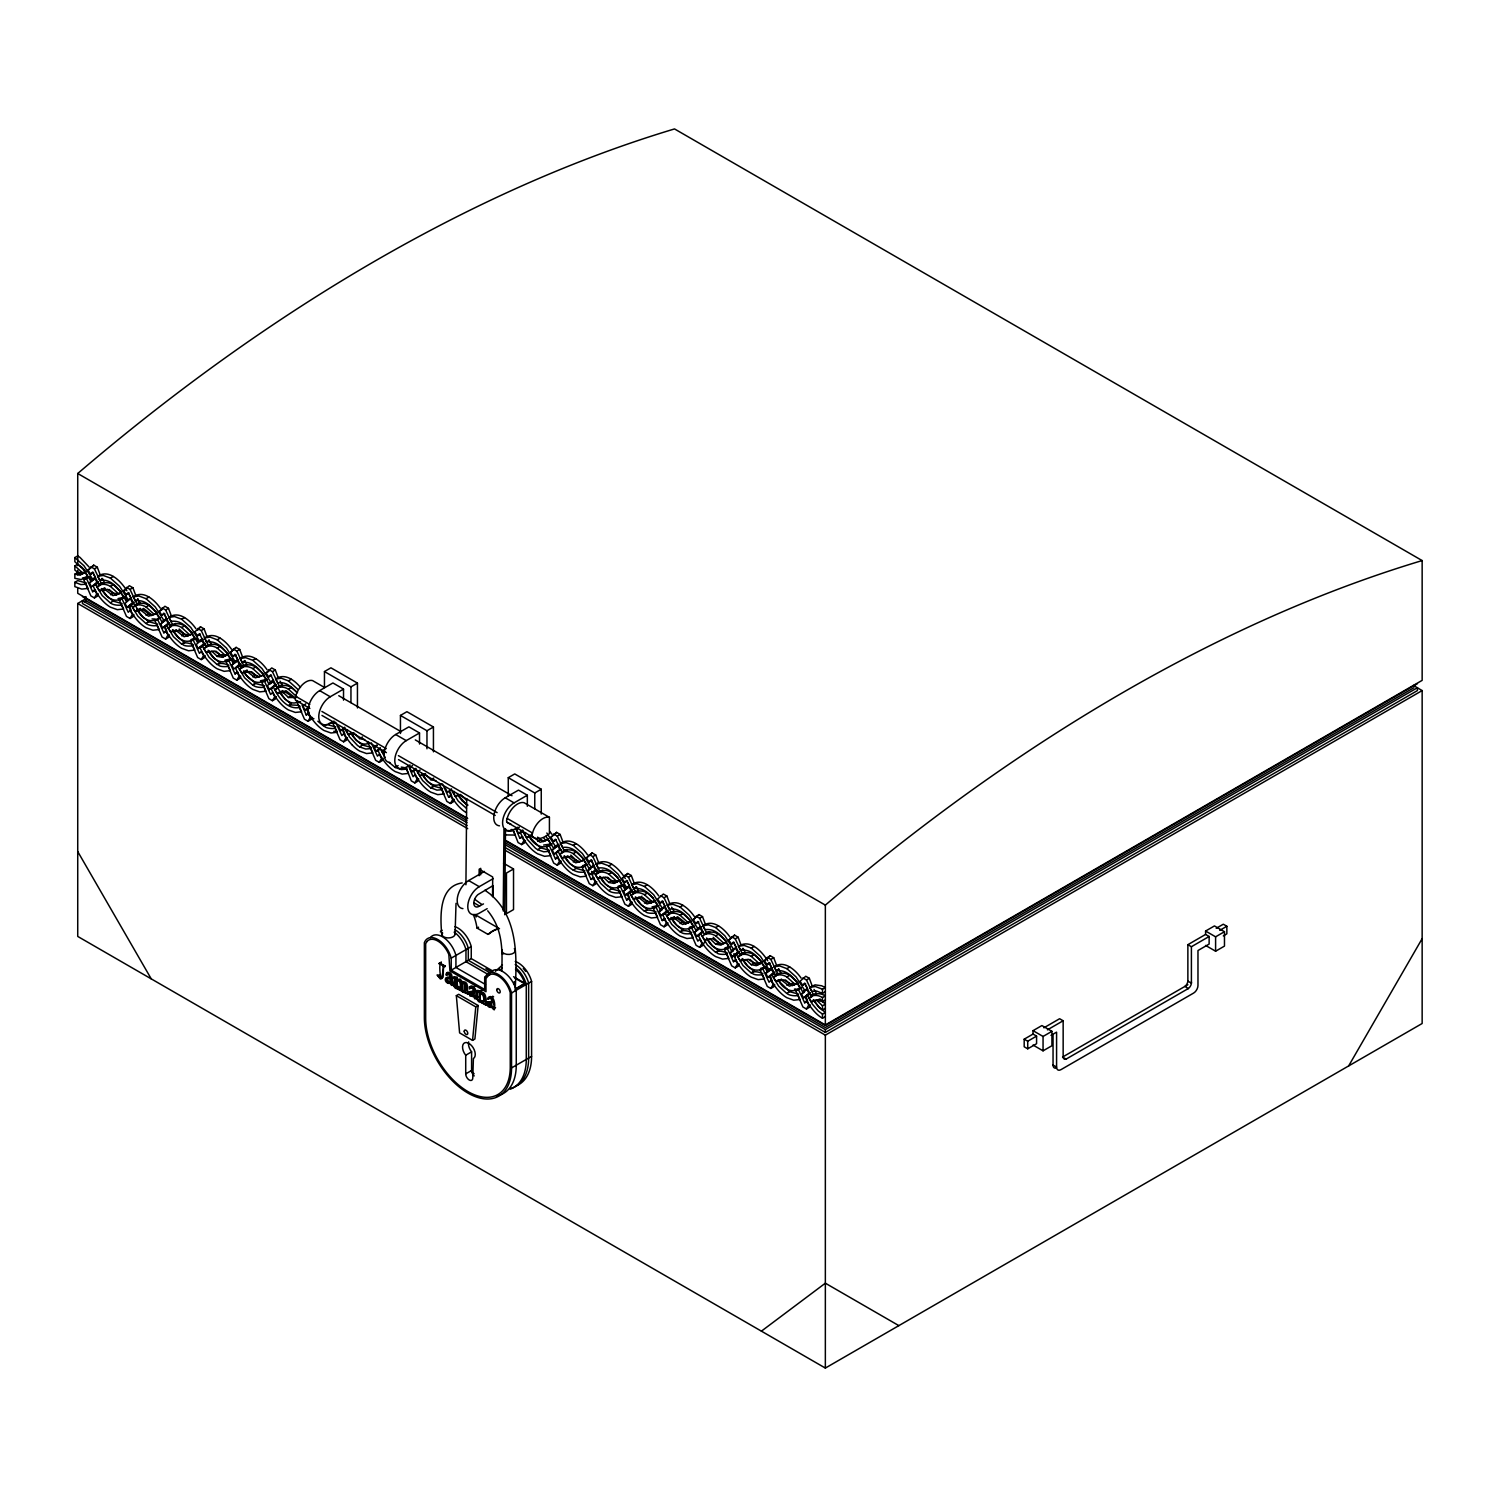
<?xml version="1.0" encoding="UTF-8"?>
<svg xmlns="http://www.w3.org/2000/svg" width="1497" height="1497" viewBox="0 0 1497 1497"><rect width="100%" height="100%" fill="white"/><g stroke="black" fill="none" stroke-linecap="round" stroke-linejoin="round"><path stroke-width="1.5" d="M465.923 884.764L466.708 798.631M479.115 875.745L479.171 869.177L492.719 876.999L492.532 896.684M480.649 874.866L480.705 868.297M503.235 910.962L503.965 829.506M504.732 914.761L505.499 828.627M441.671 976.568C442.326 981.62 432.053 968.784 440.361 979.001L443.112 977.223L443.505 966.519L445.283 966.426L439.819 962.852L441.54 964.985M1187.87 984.708L1062.552 1057.069L1066.089 1059.109L1188.3 988.544L1184.932 986.392A5.071 2.919 -60 0 0 1187.87 981.321L1187.87 944.682L1205.59 934.446L1209.127 936.486L1209.127 944.083L1197.974 950.52L1197.974 985.475A6.213 3.593 -60 0 1 1193.577 993.091L1060.98 1069.644A6.213 3.593 -60 0 1 1056.583 1067.099L1053.046 1065.059L1053.046 1034.764M472.547 1040.378L475.784 1006.882L478.142 1005.516L458.7 994.289L456.342 995.655L459.598 1032.893L472.547 1040.378L474.905 1039.012L478.142 1005.516M456.024 903.346L455.088 934.053M438.303 975.37L439.257 974.79L441.278 977.859M462.311 982.986C465.567 1008.155 456.323 972.694 465.904 985.082C465.211 991.332 464.407 993.952 468.037 993.316C466.521 989.929 469.44 982.163 463.602 981.714L461.469 982.93L460.066 980.142L457.371 979.319M447.229 973.967C444.216 978.364 447.266 968.147 451.027 975.614C453.46 985.494 452.861 987.309 450.878 982.519C446.967 985.12 443.58 976.044 448.969 977.129C453.123 978.963 449.736 970.842 447.229 973.967C451.065 973.761 450.822 980.067 446.143 977.784C443.243 980.142 447.959 985.644 450.878 982.519M448.071 973.48C448.651 977.504 444.478 972.975 447.509 972.358C455.051 971.796 450.129 983.23 453.89 983.66M478.815 997.021L475.036 998.967L473.52 996.572L469.946 995.954L468.842 992.193L473.52 991.426L473.464 989.929L471.461 987.328L469.515 988.937L469.347 986.766L472.21 987.028L474.53 989.199L475.522 998.012L478.815 996.422M474.1 988.581C472.696 984.989 468.43 991.22 471.012 985.924C476.982 985.905 478.628 1000.445 474.961 997.956M492.532 1006.583C490.062 1008.866 486.75 1006.246 486.899 1003.364C486.75 999.809 492.738 1003.739 491.615 1000.426C490.38 995.262 488.883 1000.52 487.423 999.079C492.588 988.825 497.191 1019.532 492.532 1006.583L489.8 1006.62L487.872 1003.963M492.27 999.06C490.791 996.777 485.608 1000.033 490.137 996.534C496.312 996.871 495.638 1014.704 491.69 1007.069M454.171 932.126A6.699 3.873 0 0 1 452.431 937.122A6.699 3.873 0 0 1 443.655 936.804L441.914 935.288L442.607 932.893M443.692 966.033L441.821 978.477M94.423 597.939L96.744 593.879L94.423 589.837L92.646 591.727L86.414 578.366L83.757 579.526L90.868 595.881L94.423 597.939L97.305 596.274L98.241 593.879M130.033 618.486L132.354 614.425L130.033 610.402L128.255 612.273L122.024 598.912L119.348 600.072L126.478 616.427L130.033 618.486L132.915 616.82L133.851 614.425M165.624 639.051L167.945 634.99L165.624 630.948L163.847 632.819L157.615 619.477L154.958 620.637L162.069 636.992L165.624 639.051L168.506 637.385L169.46 634.971M201.234 659.597L203.555 655.536L201.234 651.494L199.457 653.384L193.225 640.024L190.549 641.184L197.679 657.539L201.234 659.597L204.116 657.932L205.052 655.536M236.844 680.143L239.146 676.083L236.844 672.059L235.048 673.931L228.816 660.589L226.159 661.73L233.27 678.104L236.844 680.143L239.707 678.497L240.661 676.083M272.435 700.708L274.756 696.648L272.435 692.606L270.658 694.496L264.426 681.135L261.75 682.295L268.88 698.65L272.435 700.708L275.317 699.043L276.253 696.648M300.018 701.7L297.36 702.842L304.471 719.196L308.045 721.255L310.347 717.194L308.045 713.171L306.249 715.042L302.113 705.162M311.863 717.194L310.908 719.608L308.045 721.255M343.636 741.82L345.957 737.759L343.636 733.717L341.859 735.588L335.627 722.246L332.952 723.407L340.081 739.761L343.636 741.82L346.518 740.154L347.454 737.759M368.561 743.953L375.672 760.308L379.246 762.366L381.548 758.305L379.246 754.282L377.469 756.153L371.237 742.793M383.064 758.305L382.109 760.701L379.246 762.366M406.379 768.279L411.282 780.873L414.837 782.912L417.158 778.852L414.837 774.828L413.06 776.7L408.906 766.82M418.655 778.852L417.719 781.266L414.837 782.912M450.447 803.477L452.749 799.417L450.447 795.375L448.67 797.265L442.438 783.904L439.762 785.064L446.873 801.419L450.447 803.477L453.31 801.812L454.265 799.417M513.172 829.937L518.074 842.53L521.648 844.589L523.95 840.528L521.648 836.486L519.871 838.376L515.717 828.496M525.466 840.528L524.511 842.923L521.648 844.589M557.24 865.135L559.56 861.074L557.24 857.051L555.462 858.922L549.231 845.562L546.573 846.722L553.684 863.077L557.24 865.135L560.121 863.47L561.057 861.074M592.849 885.7L595.151 881.639L592.849 877.598L591.072 879.469L584.84 866.127L582.165 867.287L589.294 883.642L592.849 885.7L595.712 884.035L596.667 881.621M628.441 906.246L630.761 902.186L628.441 898.144L626.663 900.034L620.432 886.673L617.774 887.833L624.885 904.188L628.441 906.246L631.322 904.581L632.258 902.186M664.05 926.793L666.371 922.732L664.05 918.709L662.273 920.58L656.042 907.238L653.366 908.38L660.495 924.753L664.05 926.793L666.932 925.146L667.868 922.732M699.642 947.358L701.962 943.297L699.642 939.255L697.864 941.145L691.633 927.784L688.976 928.945L696.086 945.299L699.642 947.358L702.523 945.692L704.844 941.632M735.252 967.904L737.572 963.843L735.252 959.82L733.474 961.692L727.243 948.35L724.567 949.491L731.696 965.846L735.252 967.904L738.133 966.257L739.069 963.843M770.843 988.469L773.163 984.408L770.843 980.367L769.065 982.238L762.834 968.896L760.177 970.056L767.287 986.411L770.843 988.469L773.724 986.804L774.679 984.408M806.453 1009.015L808.773 1004.955L806.453 1000.913L804.675 1002.803L798.444 989.442L795.768 990.602L802.897 1006.957L806.453 1009.015L809.334 1007.35L810.27 1004.955M484.691 977.466L487.723 973.537A20.21 11.658 60 0 1 511.544 992.979L511.544 1067.922A61.658 35.591 60 0 1 467.962 1093.091A61.658 35.591 60 0 1 424.362 1017.586L424.362 942.642A20.21 11.658 60 0 1 437.798 939.517A20.21 11.658 60 0 1 451.215 958.155L451.215 970.168L484.691 989.48L484.691 977.466L489.407 974.753M495.413 971.291L502.449 965.022M1348.647 1065.939L1422.15 938.638M469.684 991.706L474.381 990.939M487.854 1002.204L492.532 1001.418M514.313 984.465L514.313 981.639M93.562 572.528L90.699 574.193L88.024 570.151L93.75 565.155L97.305 567.213L100.018 574.455M93.75 565.155L88.024 570.151M129.172 593.093L126.291 594.739L123.615 590.716L129.341 585.72L132.915 587.778L135.609 595.001M164.764 613.639L161.901 615.304L159.225 611.263L164.951 606.266L168.506 608.325L171.219 615.548M206.811 636.113L204.116 628.89L200.542 626.831L194.835 631.828L197.492 635.851L200.373 634.185M197.698 630.162L200.542 626.831M235.965 654.75L233.102 656.416L230.426 652.374L236.152 647.378L239.707 649.436L242.42 656.659M236.152 647.378L230.426 652.374M271.575 675.297L268.693 676.962L266.036 672.939L271.743 667.943L275.317 669.982L278.012 677.224M556.379 839.742L553.516 841.389L550.84 837.366L556.566 832.369L560.121 834.428L562.835 841.651M556.566 832.369L550.84 837.366M591.989 860.288L589.107 861.954L586.431 857.912L592.157 852.916L595.712 854.974L598.426 862.197M592.157 852.916L586.431 857.912M627.58 880.835L624.717 882.5L622.041 878.477L627.767 873.481L631.322 875.539L634.036 882.762M627.767 873.481L622.041 878.477M669.627 903.309L666.932 896.085L663.358 894.027L657.632 899.023L660.308 903.065L663.19 901.4M698.781 921.946L695.918 923.612L693.242 919.588L698.968 914.592L702.523 916.632L705.237 923.874M698.968 914.592L693.242 919.588M734.391 942.511L731.509 944.158L728.833 940.135L734.559 935.138L738.133 937.197L740.828 944.42M734.559 935.138L728.833 940.135M769.982 963.058L767.119 964.723L764.443 960.681L770.169 955.685L773.724 957.743L776.438 964.966M770.169 955.685L764.443 960.681M812.029 985.531L809.334 978.308L805.76 976.25L800.053 981.246L802.71 985.269L805.592 983.623M90.699 574.193L92.646 572.004L98.877 584.522L104.434 582.333L102.021 578.347M126.291 594.739L128.255 592.55L134.487 605.069L140.026 602.879L137.63 598.894M161.901 615.304L163.847 613.115L170.078 625.634L175.636 623.444M197.492 635.851L199.457 633.661L205.688 646.18L211.227 643.991L208.832 640.005M233.102 656.416L235.048 654.226L241.279 666.745L246.837 664.537L244.423 660.551M268.693 676.962L270.658 674.773L276.889 687.291L282.428 685.102L280.033 681.116M553.516 841.389L555.462 839.199L561.693 851.718L567.232 849.529L564.575 850.071M589.107 861.954L591.072 859.765L597.303 872.283L602.842 870.094M624.717 882.5L626.663 880.311L632.894 892.83L638.433 890.64L636.038 886.654M660.308 903.065L662.273 900.876L668.504 913.395L674.043 911.186L671.648 907.201M695.918 923.612L697.864 921.422L704.095 933.941L709.653 931.752L706.977 932.275M731.509 944.158L733.474 941.969L739.705 954.506L745.244 952.298L742.849 948.312M767.119 964.723L769.065 962.534L775.296 975.052L780.854 972.863L778.44 968.877M802.71 985.269L804.675 983.08L810.906 995.599L816.445 993.409L814.05 989.423M89.146 567.082L80.015 557.408L77.732 555.911L74.85 557.576L74.85 561.731L83.121 569.122L90.699 580.836L95.34 577.299L93.375 573.65M95.34 577.299L90.699 580.836M128.985 594.197L130.95 597.846L126.291 601.382C120.995 591.652 112.593 578.291 99.775 580.256L97.642 576.326C109.15 568.467 121.201 581.603 126.908 590.791M160.347 608.194C154.734 600.054 143.263 589.575 133.233 596.891L135.366 600.821C148.184 598.837 156.586 612.198 161.901 621.947L166.541 618.411L164.576 614.762M200.373 640.828L202.151 638.957L197.492 642.494C192.196 632.763 183.794 619.402 170.976 621.367L168.843 617.438C178.873 610.14 190.344 620.619 195.957 628.74M231.548 649.286C225.935 641.165 214.464 630.686 204.434 638.003L206.567 641.932C219.385 639.949 227.787 653.31 233.102 663.059L237.761 659.503L235.778 655.873M271.575 681.94L273.352 680.068L268.693 683.605C263.397 673.875 254.995 660.514 242.177 662.479L240.044 658.549C250.074 651.232 261.545 661.711 267.158 669.851M553.516 848.032L558.156 844.495L553.516 848.032L545.937 836.318M587.572 854.843C581.959 846.703 570.469 836.224 560.458 843.541L562.591 847.47C575.409 845.487 583.793 858.848 589.107 868.597L593.766 865.06L591.802 861.411M625.334 878.552C619.627 869.364 607.557 856.228 596.049 864.087L598.182 868.017C611.001 866.052 619.402 879.413 624.717 889.143L629.358 885.606L627.393 881.958M629.358 885.606L624.717 889.143M658.774 895.936C653.16 887.815 641.67 877.336 631.659 884.652L633.792 888.582C646.61 886.598 654.994 899.959 660.308 909.689L664.967 906.153L663.003 902.523M695.918 930.255L700.559 926.718L695.918 930.255C690.604 920.524 682.202 907.163 669.384 909.128L667.25 905.198C677.28 897.882 688.751 908.361 694.365 916.501M729.975 937.047C724.361 928.926 712.89 918.447 702.86 925.745L704.993 929.674C717.812 927.71 726.213 941.07 731.509 950.801L736.168 947.264L734.204 943.615M767.736 960.775C762.029 951.568 749.96 938.432 738.451 946.31L740.585 950.239C753.403 948.275 761.805 961.635 767.119 971.366L771.76 967.829L769.795 964.18M771.76 967.829L767.119 971.366M801.176 978.159C795.562 970.037 784.091 959.558 774.061 966.856L776.195 970.786C789.013 968.821 797.414 982.182 802.71 991.912L807.37 988.376L805.405 984.727M99.7 585.589L98.203 582.464L93.188 586.206L96.65 592.831A30.857 17.814 60 0 0 103.181 601.345A27.339 15.793 60 0 0 110.46 607.183L117.346 609.672L123.615 608.98L121.669 604.732C118.993 606.341 105.557 603.759 113.323 601.158L122.118 603.609M96.051 584.56L98.203 582.464M157.709 624.174L148.933 621.723C141.167 624.305 154.584 626.887 157.26 625.297L159.225 629.526L152.937 630.218L146.051 627.73A27.339 15.793 60 0 1 138.772 621.891A30.857 17.814 60 0 1 132.26 613.396L128.779 606.772L133.794 603.029M193.319 644.72C180.201 639.35 178.293 647.583 192.87 645.843L194.835 650.091L188.547 650.783L181.661 648.295A27.339 15.793 60 0 1 174.382 642.456A30.857 17.814 60 0 1 167.851 633.942L164.389 627.318L169.404 623.575L170.901 626.7M169.404 623.575L164.389 627.318M228.91 665.286C215.811 659.896 213.903 668.149 228.461 666.39L230.426 670.637L224.138 671.33L217.252 668.841A27.339 15.793 60 0 1 209.973 663.003A30.857 17.814 60 0 1 203.461 654.488L199.98 647.883L204.995 644.122L206.511 647.265M204.995 644.122L199.98 647.883M242.121 667.812L240.605 664.687L235.59 668.429L239.052 675.053A30.857 17.814 60 0 0 245.583 683.568A27.339 15.793 60 0 0 252.862 689.406L259.748 691.876L266.036 691.202L264.071 686.955C261.488 688.601 247.978 685.851 255.725 683.586L264.52 685.832M238.472 666.764L240.605 664.687M273.333 686.898L271.182 688.994L274.662 695.6A30.857 17.814 60 0 0 281.174 704.114A27.339 15.793 60 0 0 288.453 709.952L295.339 712.441L301.627 711.749L299.662 707.501C286.9 709.99 277.955 697.041 273.333 686.898L276.197 685.233L277.712 688.377M308.925 707.445L306.791 709.541L310.253 716.165A30.857 17.814 60 0 0 316.784 724.679A27.339 15.793 60 0 0 324.063 730.517L330.949 732.987L337.237 732.295L335.272 728.066C332.596 729.657 319.179 727.074 326.926 724.492L335.721 726.943M352.375 745.225A30.857 17.814 60 0 1 345.863 736.711L342.401 730.087L344.535 728.01L349.493 736.861L357.558 745.525L359.654 746.909L362.536 745.038L371.312 747.49M537.666 849.678L543.71 851.793L548.875 851.381L550.84 855.629L544.552 856.321L537.666 853.833A27.339 15.793 60 0 1 530.387 847.994A30.857 17.814 60 0 1 523.856 839.48L520.395 832.856L522.528 830.779L527.487 839.63L535.552 848.294L537.666 849.678L540.548 847.807L549.324 850.259M558.138 851.325L556.005 853.421L559.466 860.045A30.857 17.814 60 0 0 565.978 868.541A27.339 15.793 60 0 0 573.257 874.379L580.162 876.868L586.431 876.175L584.485 871.946C571.704 874.435 562.76 861.467 558.138 851.325L561.001 849.678M620.525 891.37L611.749 888.919C603.983 891.501 617.4 894.102 620.076 892.493L622.041 896.74L615.754 897.433L608.867 894.944A27.339 15.793 60 0 1 601.588 889.106A30.857 17.814 60 0 1 595.058 880.592L591.596 873.967L596.611 870.225L598.126 873.35M596.611 870.225L591.596 873.967M633.718 893.915L632.221 890.771L627.206 894.532L630.667 901.138A30.857 17.814 60 0 0 637.179 909.652A27.339 15.793 60 0 0 644.458 915.49L651.363 917.979L657.632 917.287L655.686 913.039C641.109 914.798 643.018 906.546 656.135 911.935M630.069 892.867L632.221 890.771M691.726 932.481C678.628 927.092 676.719 935.344 691.277 933.604L693.242 937.852L686.955 938.525L680.068 936.055A27.339 15.793 60 0 1 672.789 930.217A30.857 17.814 60 0 1 666.277 921.703L662.797 915.079L667.812 911.336L669.327 914.461M667.812 911.336L662.797 915.079M703.422 931.883L698.407 935.644L701.868 942.249A30.857 17.814 60 0 0 708.399 950.763A27.339 15.793 60 0 0 715.678 956.602L722.564 959.09L728.833 958.398L726.887 954.15C712.31 955.891 714.219 947.657 727.336 953.028M762.927 973.593C749.829 968.203 747.92 976.456 762.478 974.715L764.443 978.944L758.156 979.637L751.269 977.148A27.339 15.793 60 0 1 743.99 971.328A30.857 17.814 60 0 1 737.478 962.814L733.998 956.19L739.013 952.448L740.528 955.573M739.013 952.448L733.998 956.19M772.489 975.09L774.623 972.994L769.608 976.736L773.07 983.361A30.857 17.814 60 0 0 779.6 991.875A27.339 15.793 60 0 0 786.879 997.713L793.766 1000.202L800.053 999.509L798.088 995.262C795.412 996.871 781.995 994.27 789.742 991.688L798.537 994.139M825.352 1016.613L822.471 1018.259A27.339 15.793 60 0 1 815.191 1012.421A30.857 17.814 60 0 1 808.679 1003.926L805.199 997.301L810.214 993.559L811.73 996.684M810.214 993.559L805.199 997.301M490.66 972.451L492.419 970.804A20.21 11.658 60 0 1 516.259 990.266L516.259 1065.209A61.658 35.591 60 0 1 496.405 1095.954M502.262 967.68L500.728 970.075L499.418 968.971M97.099 587.03L98.353 585.907A23.522 13.567 60 0 1 102.994 584.317L104.79 584.391A21.725 12.537 60 0 1 110.46 586.431L118.637 593.86L121.519 592.194L113.323 584.766A21.725 12.537 60 0 0 107.653 582.745L105.875 582.67A23.522 13.567 60 0 0 101.216 584.242L97.099 587.03L99.42 590.847L107.485 589.313L115.961 595.02L118.637 593.86M132.709 607.576L136.826 604.788A23.522 13.567 60 0 1 141.466 603.216L143.263 603.291A21.725 12.537 60 0 1 148.933 605.331L157.11 612.741L151.571 615.566L143.094 609.859L135.011 611.412L132.709 607.576L133.944 606.453A23.522 13.567 60 0 1 138.585 604.882L140.381 604.956A21.725 12.537 60 0 1 146.051 606.977L154.247 614.406L156.755 613.714M189.838 634.971L187.162 636.113L178.686 630.405L170.621 631.959L168.3 628.122L169.554 627A23.522 13.567 60 0 1 174.195 625.428L175.991 625.503A21.725 12.537 60 0 1 181.661 627.542L189.838 634.971L192.72 633.306L184.524 625.877A21.725 12.537 60 0 0 178.873 623.837L177.076 623.762A23.522 13.567 60 0 0 173.82 624.53M203.91 648.688L205.145 647.565A23.522 13.567 60 0 1 209.805 645.993L211.582 646.068A21.725 12.537 60 0 1 217.252 648.089L225.448 655.518L228.311 653.852L220.134 646.423A21.725 12.537 60 0 0 214.464 644.402L212.668 644.328A23.522 13.567 60 0 0 208.027 645.899L203.91 648.688L206.212 652.505L214.296 650.97L222.772 656.678L225.448 655.518M239.501 669.234L240.755 668.111A23.522 13.567 60 0 1 245.396 666.539L247.192 666.614A21.725 12.537 60 0 1 252.862 668.654L261.039 676.064L263.921 674.417L255.725 666.988A21.725 12.537 60 0 0 250.074 664.949L248.277 664.874A23.522 13.567 60 0 0 243.637 666.464L239.501 669.234L241.822 673.07L249.887 671.517L258.382 677.224L261.039 676.064M293.973 697.789L285.497 692.082L277.413 693.616L275.111 689.799L276.346 688.676A23.522 13.567 60 0 1 281.006 687.086L282.783 687.16A21.725 12.537 60 0 1 288.453 689.2L296.649 696.629M275.111 689.799L279.228 687.011A23.522 13.567 60 0 1 283.869 685.439L285.665 685.514A21.725 12.537 60 0 1 291.335 687.535L297.529 692.643M347.566 729.788L346.312 730.91L348.614 734.728L353.779 732.819M454.358 791.445L453.104 792.568L455.425 796.385L460.589 794.477M525.559 832.557L524.306 833.679L526.626 837.497L531.791 835.588M581.454 861.056L578.778 862.216L570.301 856.509L562.236 858.062L559.915 854.226L561.169 853.103A23.522 13.567 60 0 1 565.81 851.531L567.606 851.606A21.725 12.537 60 0 1 573.257 853.627L581.454 861.056L584.335 859.39L576.139 851.98A21.725 12.537 60 0 0 570.469 849.94L568.673 849.866A23.522 13.567 60 0 0 564.032 851.437M595.507 874.772L596.76 873.649A23.522 13.567 60 0 1 601.401 872.077L603.197 872.152A21.725 12.537 60 0 1 608.867 874.192L617.063 881.621L619.926 879.955L614.388 882.762L605.911 877.055L597.827 878.608L595.507 874.772L599.642 872.003A23.522 13.567 60 0 1 604.283 870.431L606.079 870.487A21.725 12.537 60 0 1 611.749 872.526L617.943 877.635M631.116 895.337L632.37 894.214A23.522 13.567 60 0 1 637.011 892.642L638.807 892.717A21.725 12.537 60 0 1 644.458 894.738L652.655 902.167L655.536 900.502L649.979 903.327L641.502 897.62L633.437 899.154L631.116 895.337L635.233 892.549M688.264 922.713L685.589 923.874L677.112 918.166L669.028 919.719L666.726 915.883L667.961 914.761A23.522 13.567 60 0 1 672.602 913.189L674.399 913.264A21.725 12.537 60 0 1 680.068 915.303L688.264 922.713L691.127 921.067L682.95 913.638A21.725 12.537 60 0 0 677.28 911.598L675.484 911.523A23.522 13.567 60 0 0 672.247 912.291M737.927 956.995L739.162 955.872A23.522 13.567 60 0 1 743.803 954.3L745.6 954.375A21.725 12.537 60 0 1 751.269 956.396L759.466 963.825L762.329 962.178L754.151 954.749A21.725 12.537 60 0 0 748.481 952.71L746.685 952.635A23.522 13.567 60 0 0 742.044 954.207L737.927 956.995L740.229 960.831L748.313 959.278L756.79 964.985L759.466 963.825M795.057 984.39L792.381 985.531L783.904 979.824L775.839 981.377L773.519 977.56L774.772 976.437A23.522 13.567 60 0 1 779.413 974.846L781.209 974.921A21.725 12.537 60 0 1 786.879 976.961L795.057 984.39L797.938 982.724L789.742 975.296A21.725 12.537 60 0 0 784.091 973.256L782.295 973.2A23.522 13.567 60 0 0 779.039 973.948M777.654 974.772L773.519 977.56M825.352 999.996L822.471 1001.661L816.595 1000.015L811.43 1001.923L809.129 998.106L810.364 996.983A23.522 13.567 60 0 1 815.023 995.411L816.801 995.486A21.725 12.537 60 0 1 822.471 997.507L825.352 995.861A21.725 12.537 60 0 0 819.682 993.821L817.886 993.746A23.522 13.567 60 0 0 814.649 994.495M89.446 582.82L94.779 578.216L96.931 582.146L91.411 586.843L89.446 582.82L94.985 578.852M160.647 623.912L165.98 619.328L168.132 623.257L162.612 627.954L160.647 623.912L167.533 618.822M200.467 641.67L203.124 639.369M231.848 665.024L237.2 660.439L239.333 664.369L233.813 669.065L231.848 665.024L237.387 661.075M270.321 683.923L272.997 681.622M305.725 703.833L303.049 706.135L305.014 710.177L307.877 708.511M379.097 749.623L376.215 751.288L374.25 747.246L376.926 744.945M412.517 765.51L409.86 767.793L411.806 771.834L414.688 770.169M519.328 827.167L516.652 829.469L518.617 833.492L521.499 831.845M552.262 850.015L557.595 845.412L559.728 849.342L554.227 854.057L552.262 850.015L559.148 844.907M587.853 870.562L593.205 865.977L595.338 869.907L589.818 874.604L587.853 870.562L590.735 868.915M623.463 891.127L628.796 886.523L630.948 890.453L625.428 895.15L623.463 891.127L629.002 887.16M659.073 911.673L664.406 907.088L666.539 911.018L661.019 915.715L659.073 911.673L661.936 910.026M694.664 932.238L699.997 927.635L702.149 931.564L696.629 936.261L694.664 932.238L701.55 927.13M730.274 952.784L735.607 948.181L737.74 952.129L732.22 956.826L730.274 952.784L733.137 951.119M765.865 973.331L771.198 968.746L773.35 972.676L767.83 977.373L765.865 973.331L771.404 969.382M801.475 993.896L806.808 989.292L808.941 993.222L803.421 997.938L801.475 993.896L804.338 992.23M95.658 584.017L98.409 581.659M127.002 607.408L132.522 602.692L130.389 598.763L125.056 603.366L127.002 607.408L134.019 602.224M169.629 622.771L162.612 627.954M198.203 648.519L203.723 643.804L201.59 639.874L196.257 644.477L198.203 648.519L205.22 643.317M236.676 667.4L240.83 663.882M269.404 689.612L274.924 684.915L272.791 680.985L267.458 685.589L269.404 689.612L276.421 684.428M305.014 710.177L309.149 706.64M338.659 726.681L340.605 730.723L344.759 727.205M376.215 751.288L380.35 747.752M411.806 771.834L415.96 768.317M451.551 788.863L447.416 792.381L445.451 788.358M518.617 833.492L522.752 829.974M596.835 869.42L589.818 874.604M629.676 892.324L632.426 889.967M668.036 910.532L661.019 915.715M739.237 951.643L732.22 956.826M772.078 974.547L774.847 972.189M810.438 992.736L803.421 997.938M453.89 984.278L451.514 985.4L450.017 983.005M761.412 1331.151L825.352 1283.191L898.855 1325.631M481.959 990.041L479.695 991.351L479.695 993.447C487.012 988.731 486.113 1002.99 486.132 1005.292L481.866 1002.822L484.13 1001.119M74.85 565.885L77.732 564.219L81.867 567.288L85.909 571.648L80.37 574.455L74.85 570.02L74.85 565.885L83.046 573.295M74.85 574.174L79.959 575.11L85.348 572.565L87.836 576.495L81.25 579.564L74.85 578.329L74.85 574.174L77.732 572.509L85.554 572.603M80.37 574.455L85.909 571.648M90.868 566.82L94.423 568.879L97.305 567.213M74.85 582.277L80.894 584.578L86.059 584.186L88.024 588.415L81.736 589.107L74.85 586.637L74.85 582.277L77.732 580.611L86.508 583.063M83.757 579.526L89.296 576.701L91.373 580.181M86.414 578.366L89.296 576.701M99.775 580.256L102.638 578.609M98.877 584.522L101.759 582.857M97.642 576.326L103.274 575.447L110.46 578.123L113.323 576.476M92.646 591.727L95.527 590.061M84.206 597.602L85.965 596.573L85.965 600.653L466.802 820.524M1413.393 685.401L1422.15 690.585L1422.15 1023.499L825.352 1368.071L77.732 936.43L77.732 603.497L86.47 598.332M99.42 590.847L104.715 587.797M102.264 590.211L105.108 589.575L112.911 595.638L120.958 593.111L123.446 597.041C115.999 604.245 106.025 597.808 102.264 590.211L105.146 588.546M84.206 601.682L85.965 600.653M110.46 586.431L113.323 584.766M110.46 594.739L113.323 593.074L118.431 594.01M115.961 595.02L118.843 593.355M123.615 590.716L126.496 589.051M126.478 587.385L130.033 589.425L132.915 587.778M119.348 600.072L124.887 597.266L126.983 600.727M122.024 598.912L124.887 597.266M135.366 600.821L138.248 599.156M128.779 606.772L131.661 605.106M133.233 596.891L138.884 595.993L146.051 598.688L148.933 597.022M135.011 611.412L140.325 608.343M137.855 610.757L140.718 610.121L148.502 616.203L156.549 613.676L159.038 617.606C151.609 624.792 141.616 618.373 137.855 610.757L140.737 609.111M140.718 610.121L143.581 608.474L151.384 614.537M146.051 606.977L148.933 605.331M146.051 615.286L148.933 613.62M159.225 611.263L162.106 609.616M162.069 607.932L165.624 609.99L168.506 608.325M154.958 620.637L157.821 618.972M157.615 619.477L160.497 617.812M161.901 621.947L164.764 620.282M168.843 617.438L174.475 616.539L181.661 619.234L184.524 617.569M168.3 628.122L171.182 626.476M163.847 632.819L166.728 631.173L165.718 628.029M170.621 631.959L173.484 630.293M173.465 631.322L176.309 630.686L184.112 636.749L192.159 634.223L194.647 638.152C187.2 645.357 177.226 638.92 173.465 631.322L176.347 629.657M181.661 627.542L184.524 625.877M181.661 635.832L184.524 634.185L189.632 635.121M187.162 636.113L190.044 634.466M197.679 628.478L201.234 630.536L204.116 628.89M181.661 643.935L184.524 642.269M190.549 641.184L193.431 639.518M193.225 640.024L196.107 638.377L198.184 641.839M206.567 641.932L209.449 640.267M205.688 646.18L208.551 644.533M204.434 638.003L210.085 637.104L217.252 639.799L220.134 638.134M206.212 652.505L209.093 650.858M217.252 648.089L220.134 646.423M217.252 656.397L222.361 657.333L227.75 654.769L230.257 658.699C222.81 665.903 212.817 659.485 209.075 651.869L211.919 651.232L217.252 656.397L220.134 654.732L227.974 654.825M222.772 656.678L228.311 653.852M233.27 649.043L236.844 651.101L239.707 649.436M217.252 664.481L220.134 662.834M226.159 661.73L231.698 658.923L233.775 662.404M228.816 660.589L231.698 658.923M233.102 663.059L235.965 661.393M242.177 662.479L245.059 660.813M241.279 666.745L244.161 665.08M240.044 658.549L245.676 657.651L252.862 660.345L255.725 658.68M235.048 673.931L237.929 672.265M241.822 673.07L247.117 670.001M244.666 672.434L247.51 671.797L255.313 677.86L263.36 675.334L265.848 679.264C258.42 686.449 248.427 680.031 244.666 672.434L247.548 670.768M252.862 668.654L255.725 666.988M252.862 676.943L255.725 675.297L258.176 676.195M266.036 672.939L268.899 671.274M268.88 669.589L272.435 671.648L275.317 669.982M252.862 685.046C259.879 682.389 243.674 676.812 243.768 670.768M261.75 682.295L267.308 679.47L264.426 681.135M296.743 692.437C292.196 687.029 285.347 681.135 277.768 683.025L275.635 679.095C284.28 672.434 294.984 680.424 300.504 687.479M275.635 679.095L281.286 678.216L288.453 680.892L291.335 679.245M277.413 693.616L282.727 690.566M298.202 701.887C290.755 705.742 283.794 698.968 280.276 692.98L283.139 691.315M280.276 692.98L285.983 690.678L293.786 696.76M288.453 689.2L291.335 687.535M324.456 687.348L324.456 671.554L330.931 667.812L357.446 683.119L357.446 707.95M283.12 692.344L288.453 697.508L291.335 695.843M291.335 703.927C284.056 706.116 297.211 703.871 300.111 706.378M313.902 718.691A16.242 9.375 -60 0 1 308.55 706.865A16.242 9.375 -60 0 1 319.647 690.622L332.914 682.969L343.524 689.107L343.524 700.147M334.056 721.105L330.257 723.276A16.242 9.375 -60 0 1 318.767 716.651A16.242 9.375 -60 0 1 330.257 696.76L343.524 689.107M324.456 671.554L350.953 686.861L357.446 683.119M306.249 715.042L309.13 713.377L308.12 710.252M340.605 730.723L343.487 729.058M342.401 730.087L345.264 728.44M348.614 734.728L351.496 733.062M369.403 742.98C361.956 746.853 354.995 740.061 351.477 734.091L354.321 733.455L359.654 738.601L362.536 736.954M400.447 733.493L400.447 715.435L406.922 711.693L433.438 726.999L433.438 751.831M389.912 762.572A16.242 9.375 -60 0 1 384.561 750.745A16.242 9.375 -60 0 1 395.657 734.503L408.906 726.85L419.516 732.969L419.516 744.028M374.25 747.246L377.132 745.581M410.047 764.967L406.267 767.156A16.242 9.375 -60 0 1 394.778 760.532A16.242 9.375 -60 0 1 406.267 740.622L419.516 732.969M400.447 715.435L426.963 730.742L433.438 726.999M389.033 762.347L395.264 767.474L398.127 765.603M420.152 770.057A23.522 13.567 60 0 0 418.767 770.88L417.513 772.003L419.834 775.839L422.697 774.174M440.605 784.091C433.157 787.965 426.196 781.172 422.678 775.203L425.541 773.537M422.678 775.203L425.522 774.567L430.855 779.712L433.737 778.066M433.737 786.15L430.855 788.021L433.737 786.15L442.513 788.601M448.67 797.265L451.533 795.599L450.522 792.456M455.425 796.385L458.307 794.739M508.269 795.73L508.269 777.673L514.743 773.93L541.259 789.237L541.259 814.069M499.493 825.839A16.242 9.375 -60 0 1 494.141 814.012A16.242 9.375 -60 0 1 505.238 797.77L518.486 790.117L527.337 795.225L527.337 806.284M517.868 827.223L514.07 829.413A16.242 9.375 -60 0 1 502.58 822.77A16.242 9.375 -60 0 1 514.07 802.879L527.337 795.225M508.269 777.673L534.766 792.98L541.259 789.237M520.395 832.856L523.276 831.209M519.871 838.376L522.734 836.711M526.626 837.497L531.94 834.447M529.47 836.86L532.333 836.224L540.118 842.287L548.164 839.761L550.653 843.69C543.224 850.895 533.231 844.458 529.47 836.86L532.352 835.195M462.929 908.623A16.242 9.375 -60 0 1 457.577 896.797A16.242 9.375 -60 0 1 468.673 880.554L484.448 871.441M537.666 841.389L540.548 839.723L542.999 840.64M537.666 837.235L543.186 841.67L548.725 838.844M553.684 834.035L557.24 836.075L560.121 834.428M546.573 846.722L549.436 845.075M549.231 845.562L552.112 843.915M487.161 908.66L479.265 913.207A16.242 9.375 -60 0 1 467.775 906.583A16.242 9.375 -60 0 1 479.265 886.673L493.093 878.702M513.527 868.971L506.454 873.05L506.454 913.675L513.527 909.596L513.527 868.971L503.535 863.208M554.227 854.057L557.09 852.392M560.458 843.541L566.091 842.643L573.257 845.337L576.139 843.672M559.915 854.226L562.797 852.56M555.462 858.922L558.344 857.257M562.236 858.062L565.099 856.396M493.056 896.254L493.056 885.606L477.861 894.645A7.747 4.472 -60 0 0 473.782 903.103A7.747 4.472 -60 0 0 477.861 906.883L483.494 903.907M565.08 857.407L567.924 856.771L575.709 862.852L583.774 860.326L586.263 864.256C578.815 871.441 568.841 865.023 565.08 857.407L567.943 855.76M573.257 853.627L576.139 851.98M573.257 861.935L576.139 860.27L578.591 861.187M589.294 854.581L592.849 856.64L595.712 854.974M573.257 870.244L576.139 868.372L584.934 870.824M582.165 867.287L587.703 864.461L584.84 866.127M589.107 868.597L591.989 866.931M442.064 978.42L441.203 978.514C440.286 977.391 438.546 963.189 441.241 962.047M597.303 872.283L600.166 870.618M438.977 963.769L441.241 962.459M596.049 864.087L601.7 863.189L608.867 865.884L611.749 864.218M451.215 958.155L471.256 946.591A20.21 11.658 60 0 0 454.92 926.624M591.072 879.469L593.935 877.822M438.977 963.357L445.283 966.014M442.831 966.519L445.283 966.426M597.827 878.608L600.709 876.943M608.867 874.192L611.749 872.526M451.215 970.168L471.256 958.604L492.906 971.104M608.867 882.482L613.976 883.417L619.365 880.872L621.854 884.802C614.425 892.006 604.432 885.569 600.671 877.972L603.534 877.336L608.867 882.482L611.749 880.835L619.571 880.91M450.017 978.514L450.878 978.009L450.878 981.807C447.154 985.157 444.74 976.325 450.017 978.514L450.017 982.294M460.458 981.227L457.09 979.974L457.633 988.843C451.084 988.6 455.462 979.787 454.096 976.793L457.09 977.316L456.248 979.917L457.09 977.316M453.385 977.766C459.897 977.635 450.148 989.48 458.494 988.357M624.885 875.127L628.441 877.186L631.322 875.539M457.633 988.843L456.248 985.774L457.09 979.974M617.774 887.833L623.313 885.026L625.39 888.488M620.432 886.673L623.313 885.026M453.385 985.98L455.649 984.67M461.469 982.93L462.03 981.34L460.122 979.057L456.248 979.917M456.716 987.739L458.98 986.448M461.469 983.473L465.249 983.51M462.872 991.856L458.512 989.349L460.777 987.627M458.512 989.349L463.714 991.37M633.792 888.582L636.655 886.916M625.428 895.15L628.291 893.503M632.894 892.83L635.776 891.183M631.659 884.652L637.292 883.754L644.458 886.449L647.34 884.783M468.823 994.307L463.714 992.343L465.979 990.64M626.663 900.034L629.545 898.368L628.534 895.225M633.437 899.154L636.3 897.508M483.363 1001.081L481.098 1002.391C474.512 1002.111 479.115 993.484 477.543 990.34C484.878 991.313 484.317 998.611 486.132 1005.292M636.281 898.518L639.125 897.882L646.929 903.963L654.975 901.419L657.464 905.348C650.016 912.552 640.042 906.134 636.281 898.518L639.163 896.871M476.851 991.295L478.722 991.388L477.861 991.875M644.458 894.738L647.34 893.073L653.534 898.2M639.125 897.882L642.007 896.216M479.695 993.447L481.959 992.137M481.098 1002.391L479.807 1000.632L479.695 994.083L482.783 993.465M476.851 999.528L478.479 999.36L477.637 999.846M644.458 903.047L647.34 901.381L655.181 901.475M479.807 1000.632L480.556 993.596M481.098 1001.98L483.363 1000.67M481.866 1002.822L486.974 1004.786M660.495 895.693L664.05 897.751L666.932 896.085M644.458 911.13L647.34 909.484M485.29 1004.244L487.535 1002.934M653.366 908.38L656.247 906.733M656.042 907.238L658.905 905.573M516.184 988.394L525.615 982.949L514.949 989.854M511.544 992.979L531.585 981.414A20.21 11.658 60 0 0 515.249 961.448M660.308 909.689L663.19 908.043M493.692 1008.491L495.563 1007.724M667.25 905.198L672.902 904.3L680.068 906.995L682.95 905.329M666.726 915.883L669.589 914.237M662.273 920.58L665.136 918.915M669.028 919.719L674.342 916.651M671.872 919.083L674.735 918.447L682.52 924.51L690.566 921.984L693.055 925.913C685.626 933.099 675.634 926.68 671.872 919.083L674.754 917.418M674.735 918.447L677.598 916.782L685.401 922.844M680.068 915.303L682.95 913.638M680.068 923.593L682.95 921.946M685.589 923.874L688.47 922.208M696.086 916.239L699.642 918.297L702.523 916.632M465.698 1055.235A9.001 5.202 60 0 1 463.696 1043.503A9.001 5.202 60 0 1 472.996 1047.47A9.001 5.202 60 0 1 473.408 1058.529L472.771 1077.952A4.996 2.882 60 0 1 469.235 1079.992A4.996 2.882 60 0 1 465.717 1073.873L465.717 1055.235L471.592 1051.83A9.001 5.202 60 0 1 468.655 1041.875M680.068 931.695L682.95 930.03M688.976 928.945L691.839 927.279M691.633 927.784L694.514 926.119M696.629 936.261L699.492 934.615M702.86 925.745L708.493 924.865L715.678 927.541L718.541 925.895M465.717 1073.873L471.592 1070.467L471.592 1051.83M706.434 933.66A23.522 13.567 60 0 1 711.094 932.088L712.871 932.163A21.725 12.537 60 0 1 718.541 934.184L726.737 941.613L723.856 943.278L715.678 935.85A21.725 12.537 60 0 0 710.008 933.81L708.212 933.735A23.522 13.567 60 0 0 703.571 935.326L702.318 936.448L704.638 940.266L707.501 938.6M715.678 935.85L718.541 934.184M715.678 944.158L720.787 945.094L726.176 942.53L728.665 946.46C721.217 953.664 711.243 947.227 707.482 939.629L710.327 938.993L715.678 944.158L718.541 942.492L720.993 943.409M511.544 1067.922L531.585 1056.358L531.585 981.414M731.696 936.804L735.252 938.844L738.133 937.197M715.678 952.242L718.541 950.576M724.567 949.491L730.106 946.684L727.243 948.35M731.509 950.801L734.391 949.154M740.585 950.239L743.466 948.574M739.705 954.506L742.568 952.841M738.451 946.31L744.103 945.412L751.269 948.106L754.151 946.441M733.474 961.692L736.337 960.026M740.229 960.831L743.111 959.165M751.269 956.396L754.151 954.749M751.269 964.704L756.378 965.64L761.767 963.095L764.256 967.025C756.827 974.21 746.835 967.792 743.073 960.176L745.936 959.54L751.269 964.704L754.151 963.039L761.992 963.132M756.79 964.985L762.329 962.178M767.287 957.35L770.843 959.409L773.724 957.743M751.269 972.807L754.151 971.141M760.177 970.056L765.716 967.23L767.793 970.711M762.834 968.896L765.716 967.23M776.195 970.786L779.058 969.139M767.83 977.373L770.693 975.707M775.296 975.052L778.178 973.387M774.061 966.856L779.694 965.958L786.879 968.653L789.742 966.987M775.839 981.377L778.702 979.712M778.683 980.741L781.528 980.105L789.331 986.167L797.377 983.641L799.866 987.571C792.418 994.775 782.444 988.338 778.683 980.741L781.565 979.075M786.879 976.961L789.742 975.296M786.879 985.251L789.742 983.604L797.583 983.679M792.381 985.531L795.263 983.885M802.897 977.897L806.453 979.955L809.334 978.308M795.768 990.602L798.65 988.937M798.444 989.442L801.325 987.795M809.652 987.421L815.098 984.858L821.628 985.774L825.352 987.552L822.471 989.218L815.304 986.523L809.652 987.421L811.786 991.351L816.595 991.051L822.471 993.353L825.352 991.706M802.71 991.912L805.592 990.247M809.129 998.106L811.992 996.441M804.675 1002.803L807.557 1001.137L806.546 998.012M811.43 1001.923L814.312 1000.277M825.352 1008.304L822.471 1009.97L818.335 1006.564L814.293 1001.287L817.156 999.64M814.293 1001.287L820 998.986L825.352 1004.15L822.471 1005.816L822.471 1009.97M506.098 840.622L825.352 1024.94L1422.15 680.368L1422.15 560.57L674.529 128.929A1806.205 1042.81 -60 0 0 77.732 473.501L77.732 565.66M1417.434 683.661L825.352 1025.501L505.406 840.771M1413.898 687.741L825.352 1027.541L505.294 842.755M505.406 844.851L825.352 1029.58L1417.434 687.741L1417.434 690.585L825.352 1032.425L505.518 847.77M506.098 850.82L825.352 1035.138L1422.15 690.585M1033.042 1034.071L1036.579 1036.111L1036.579 1043.708L1027.728 1048.817L1024.191 1046.777L1024.191 1039.18L1033.042 1034.071L1033.042 1030.666L1041.912 1025.557L1051.923 1031.339L1051.923 1045.729L1043.053 1050.838L1033.042 1045.056M1205.59 934.446L1205.59 931.04L1214.46 925.932L1224.471 931.714L1224.471 946.104L1215.601 951.213L1205.59 945.43M1043.877 1027.821L1059.614 1018.727L1063.151 1020.767L1063.151 1057.425A5.445 3.144 -60 0 0 1066.089 1059.109M1216.219 928.308L1223.311 924.21L1226.848 926.269L1226.848 933.847L1223.311 935.887M1024.191 1039.18L1027.728 1041.22L1036.579 1036.111M1047.413 1029.861L1063.151 1020.767M1187.87 944.682L1191.406 946.722L1209.127 936.486M1219.756 930.348L1226.848 926.269M1033.042 1030.666L1043.053 1036.448L1051.923 1031.339M1205.59 931.04L1215.601 936.823L1224.471 931.714M1051.006 1035.363L1056.583 1032.144L1056.583 1067.099M419.834 775.839L424.98 773.912M704.638 940.266L712.703 938.731L721.18 944.439L723.856 943.278M473.277 914.405A35.816 19.293 82.6 0 1 477.038 928.065L478.572 927.186M477.038 928.065L488.003 934.39L489.538 933.529A35.816 29.023 59.1 0 1 496.836 929.019M479.695 994.083C484.036 991.501 485.29 1003.645 481.866 1002.429M456.248 980.46C460.664 977.99 461.974 989.985 458.512 988.937M1187.364 989.087L1188.468 988.432A5.071 2.919 -60 0 0 1191.387 983.361L1191.406 982.069M614.388 882.762L617.063 881.621M649.979 903.327L652.655 902.167M296.294 697.583L288.453 697.508M462.199 882.931C438.527 886.243 440.324 917.137 441.709 934.409M87.462 576.888L82.447 578.01M123.072 597.453L118.038 598.575M190.924 639.575L194.273 638.564M229.864 659.11L224.849 660.233M265.474 679.675L260.441 680.779M333.794 722.433L328.779 723.556M550.278 844.102L543.636 845.038M582.539 865.659L585.888 864.648M618.13 886.224L621.48 885.214M657.089 905.76L652.056 906.883M689.331 927.335L692.681 926.325M724.941 947.882L728.291 946.871M760.532 968.428L763.882 967.418M474.381 996.085L472.191 996.403L470.133 994.513M137.35 603.422L140.026 602.879M279.771 685.626L282.428 685.102M450.878 981.807C447.154 983.342 446.405 975.857 450.878 978.009M155.314 619.01L152.02 618.953M367.252 742.437L368.917 742.344M794.458 989.087L796.142 988.993M462.76 982.219L466.128 984.483L467.981 994.401M364.763 739.555L359.654 738.601M435.964 780.648L430.855 779.712M333.812 731.322L337.087 731.397M406.922 768.055L401.233 767.082M510.982 829.563L513.714 829.712M474.381 991.594L471.237 992.23L473.314 995.58M492.532 1002.073L489.407 1002.728L491.484 1006.059M453.235 977.279L456.248 977.803M476.701 990.827L479.695 991.351M505.537 834.914L515.23 835.064L513.284 830.835L505.163 830.405M514.912 978.271L526.27 984.483L526.27 1059.427A61.658 35.591 60 0 1 510.121 1089.217M463.902 992.043L465.08 991.931L464.388 983.997M467.981 805.143L462.33 801.026L458.269 795.749L461.113 795.113L466.465 800.277M430.855 787.815L436.918 790.117L442.083 789.724L444.029 793.971L437.742 794.645L430.855 792.175A27.339 15.793 60 0 1 423.576 786.337A30.857 17.814 60 0 1 417.064 777.822L413.602 771.198L415.736 769.121L422.622 780.555L430.855 788.021M1187.87 981.134L1191.406 983.173L1191.406 946.722M77.732 473.501L825.352 905.124A1806.205 1042.81 -60 0 1 1422.15 560.57M324.662 687.572L312.574 680.592A15.531 8.963 -60 0 0 295.676 696.311A3.817 2.208 -60 0 0 295.77 700.315L309.879 708.455M338.771 695.712L401.215 731.771M415.305 739.911L511.993 795.73M549.418 817.325L524.081 802.71A15.531 8.963 -60 0 0 507.184 818.429A3.817 2.208 -60 0 0 507.277 822.414L532.614 837.048A25.093 14.483 -60 0 0 549.418 833.661L549.418 817.325A15.531 8.963 -60 0 0 532.52 833.062A3.817 2.208 -60 0 0 532.614 837.048M319.647 690.622L330.257 696.76M395.657 734.503L406.267 740.622M505.238 797.77L514.07 802.879M295.676 696.311L309.785 704.451M321.874 711.431L386.32 748.65M398.408 755.629L497.116 812.609M507.184 818.429L532.52 833.062M321.967 715.435L386.413 752.635M398.501 759.615L495.189 815.435M467.7 818.447L77.732 593.299L77.732 588.695M82.447 596.573L466.933 818.56M466.933 822.639L82.447 600.653L82.447 603.497L467.045 825.558M77.732 603.497L467.7 828.646M468.673 880.554L479.265 886.673M474.362 903.047L479.658 906.115M474.699 914.386L499.455 928.683A35.816 29.023 59.1 0 0 488.003 934.39M513.546 976.718L525.615 983.697M485.982 968.615L489.987 970.935M489.968 972.807L468.299 960.307L468.299 948.293A20.21 11.658 60 0 0 454.882 929.656M489.575 975.296L465.96 961.673L465.96 949.659A20.21 11.658 60 0 0 455.406 933.024M485.458 984.483L455.93 967.455L455.93 955.442A20.21 11.658 60 0 0 443.954 937.721A20.21 11.658 60 0 0 430.331 937.627M479.115 1000.258L481.94 1001.886L480.649 1000.127M456.342 995.655L475.784 1006.882M786.879 968.653L796.03 976.905L804.488 990.041M751.269 948.106L760.439 956.34L768.897 969.476M715.678 927.541L724.829 935.793L733.287 948.93M680.068 906.995L689.238 915.228L697.696 928.383M644.458 886.449L653.628 894.682L662.086 907.818M608.867 865.884L618.036 874.117L626.495 887.272M573.257 845.337L582.427 853.571L590.885 866.707M754.151 971.347L747.92 966.239L742.175 958.529M786.879 993.559L778.627 986.111L771.741 974.659M718.541 950.801L712.329 945.674L706.584 937.964M751.269 973.013L743.036 965.546L736.131 954.094M682.95 930.236L676.719 925.127L670.974 917.418M715.678 952.448L707.426 945L700.54 933.548M647.34 909.689L641.109 904.581L635.383 896.853M680.068 931.901L671.835 924.435L664.93 913.002M644.458 911.336L636.225 903.889L629.339 892.437M608.867 890.79L600.634 883.342L593.729 871.89M288.453 680.892L297.622 689.144M540.548 848.013L530.368 837.964M252.862 660.345L262.031 668.579L270.47 681.734M217.252 639.799L226.421 648.033L234.879 661.169M181.661 619.234L190.811 627.468L199.269 640.622M433.737 786.355L427.506 781.247L421.761 773.537M146.051 598.688L155.22 606.921L163.678 620.057M110.46 578.123L119.61 586.375L128.068 599.511M74.85 557.576L84.019 565.81L92.477 578.965M291.335 704.151L285.104 699.024L279.359 691.315M324.063 726.363L317.832 721.255M220.134 663.04L213.903 657.932L208.158 650.203M252.862 685.252L244.61 677.785L237.724 666.352M184.524 642.475L178.311 637.366L172.567 629.657M217.252 664.687L209.019 657.239L202.132 645.787M181.661 644.14L173.409 636.693L166.523 625.241M146.051 623.594L137.818 616.128L130.913 604.676M110.46 603.029L102.208 595.581L95.321 584.129M789.742 983.604L785.532 979.974M822.471 1005.816L817.137 1000.651M754.151 963.039L749.922 959.409M718.541 942.492L713.208 937.328M647.34 901.381L643.111 897.751M611.749 880.835L607.52 877.205M576.139 860.27L570.806 855.124M540.548 839.723L537.61 837.478M255.725 675.297L251.515 671.648M220.134 654.732L215.905 651.101M184.524 634.185L179.191 629.021M113.323 593.074L109.094 589.444M492.644 996.197L493.617 996.852M474.474 985.718L475.447 986.373M484.934 890.21L490.08 893.971M474.792 899.36L481.622 904.338M467.232 805.536L457.371 794.084M490.567 894.476C517.831 917.698 517.008 956.246 515.211 988.694M543.86 838.189L545.844 840.509M549.698 831.359L551.963 834.278M546.835 833.024L555.293 846.161M779.581 981.845L789.742 991.688M487.723 910.794C502.449 928.701 502.562 948.443 501.776 970.767M813.376 999.64L819.121 1007.35L825.352 1012.459L822.471 1014.105L818.298 1011.036L812.291 1004.057L807.351 995.206M599.773 876.306L605.518 884.016L611.749 888.919M564.182 855.76L569.908 863.47L576.139 868.372M385.085 757.407L380.126 748.556L377.993 750.652L381.454 757.276A30.857 17.814 60 0 0 387.985 765.772A27.339 15.793 60 0 0 395.264 771.61L402.15 774.099L408.438 773.406L406.473 769.159L401.308 769.57L395.264 767.474M350.56 732.426L356.305 740.136L362.536 745.038M136.957 609.111L142.702 616.82L148.933 621.723M101.366 588.546L107.11 596.255L113.323 601.158M384.224 755.274L381.903 751.457L383.157 750.334A23.522 13.567 60 0 1 384.561 749.51M277.974 688.133L280.295 691.97M135.572 605.911L137.892 609.747M813.563 995.075L806.453 979.955M777.972 974.51L770.843 959.409M742.362 953.963L735.252 938.844M706.771 933.417L699.642 918.297M671.161 912.852L664.05 897.751M635.57 892.306L628.441 877.186M599.96 871.741L592.849 856.64M564.369 851.194L557.24 836.075M279.565 686.767L272.435 671.648M243.955 666.202L236.844 651.101M208.345 645.656L201.234 630.536M172.754 625.091L165.624 609.99M137.144 604.545L130.033 589.425M101.553 583.98L94.423 568.879M77.732 851.55L151.234 978.87M733.942 953.589L735.326 956.901M591.54 871.366L592.924 874.678M524.979 984.072L523.894 980.872A18.338 10.591 60 0 0 515.473 969.195M770.936 977.447L771.947 980.591M343.73 730.798L344.74 733.942M130.108 607.483L131.118 610.608M483.774 994.7L484.074 1001.886L482.726 1002.335M1215.601 936.823L1215.601 951.213M1043.053 1036.448L1043.053 1050.838M1027.728 1041.22L1027.728 1048.817M825.352 905.124L825.352 1024.94M825.352 1029.58L825.352 1032.425M825.352 1035.138L825.352 1368.071M822.471 989.218L822.471 993.353M822.471 997.507L822.471 1001.661M822.471 1013.899L822.471 1018.259M534.766 792.98L534.766 808.792M479.938 869.027L479.938 873.537M471.256 946.591L471.256 958.604M466.465 808.361L458.213 801.12L451.327 789.668L449.194 791.763L452.655 798.369A30.857 17.814 60 0 0 459.186 806.883A27.339 15.793 60 0 0 466.465 812.721M426.963 730.742L426.963 748.799M359.654 746.909L365.717 749.024L370.882 748.612L372.828 752.86L366.54 753.552L359.654 751.064A27.339 15.793 60 0 1 352.375 745.225M350.953 686.861L350.953 702.654M77.732 570.263L77.732 574.867M300.616 701.868A25.093 14.483 -60 0 1 295.77 700.315M1056.302 1068.091A6.213 3.593 -60 0 1 1053.046 1065.059M510.795 823.855A25.093 14.483 -60 0 1 507.277 822.414M475.709 915.865A35.816 19.293 82.6 0 1 476.121 917.062M647.34 893.073A21.725 12.537 60 0 0 641.67 891.052L639.893 890.977A23.522 13.567 60 0 0 636.637 891.725M514.313 948.649A6.718 3.873 0 0 1 509.373 954.431A6.718 3.873 0 0 1 502 949.585M440.343 931.845A20.21 11.658 60 0 1 442.12 930.198M515.211 964.48A20.21 11.658 60 0 1 528.628 983.117L528.628 1058.061A61.658 35.591 60 0 1 510.664 1088.413M531.585 1056.358A61.658 35.591 60 0 1 515.417 1086.148M515.735 967.848A20.21 11.658 60 0 1 526.27 984.483M474.1 1073.742A59.824 34.543 60 0 1 471.087 1070.935M474.212 1075.913A4.996 2.882 60 0 1 471.592 1070.467M523.295 968.503A18.338 10.591 60 0 1 525.597 971.31M502.861 954.356A6.718 3.35 -6.1 0 1 502.243 951.867M470.395 992.717L471.106 995.411L473.52 995.879L473.52 992.081L470.395 992.717M488.546 1003.215L489.257 1005.89L491.69 1006.358L491.69 1002.56L488.546 1003.215M426.739 941.781L425.672 943.746L425.672 1018.241A59.824 34.543 60 0 0 467.962 1091.594A59.824 34.543 60 0 0 510.252 1067.08L510.234 992.567L509.167 989.386A18.338 10.591 60 0 0 488.677 975.127L485.982 978.57L485.982 991.744L449.923 970.917L448.838 954.543A18.338 10.591 60 0 0 426.739 941.781M496.761 989.779A2.451 1.422 60 0 0 499.362 993.016A2.451 1.422 60 0 0 499.362 989.554A2.451 1.422 60 0 0 496.761 989.779M464.238 1031.283A2.507 1.441 60 0 0 466.896 1034.577A2.507 1.441 60 0 0 466.896 1031.04A2.507 1.441 60 0 0 464.238 1031.283"/></g></svg>
